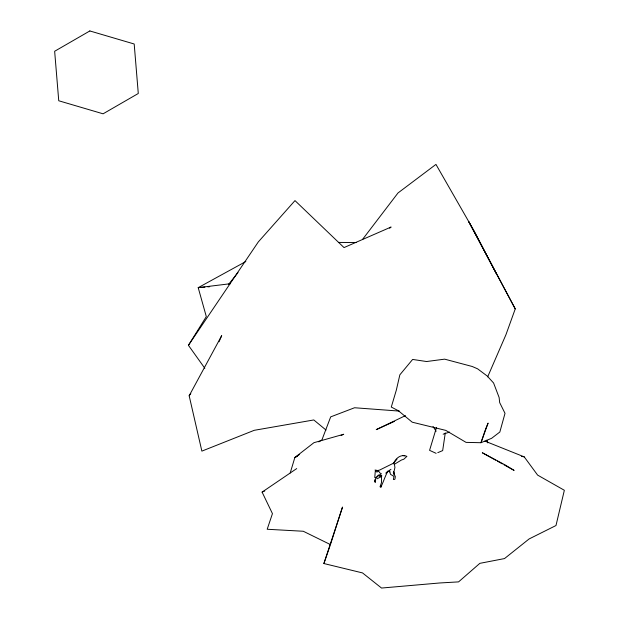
<?xml version="1.0" encoding="UTF-8"?>
<svg xmlns="http://www.w3.org/2000/svg" width="619" height="619" viewBox="0 0 619 619"><rect width="100%" height="100%" fill="white"/><g stroke="black" fill="none" stroke-linecap="round" stroke-linejoin="round"><path stroke-width="0.93" d="M375.269 471.361L374.766 477.512L375.454 477.736L381.389 473.783L379.741 472.831L378.782 471.276L376.762 472.057L374.998 470.03L377.977 470.556L377.041 470.726L379.749 470.007L393.692 463.105C395.943 457.928 401.321 453.781 406.907 456.373L403.797 459.228L401.514 459.994L394.11 464.443L394.373 463.917L394.922 467.484L393.529 473.69L393.351 472.545L395.332 476.545L394.976 479.052L394.257 479.508L393.39 479.501L393.963 476.452L390.488 474.286L389.397 470.27M445.285 432.905L442.67 450.601L437.765 452.659M374.503 481.775L374.944 479.74L378.147 475.431M290.21 472.97L294.861 457.495L313.918 442.693L343.715 434.252L341.1 435.497M436.511 427.381L429.578 450.338L436.132 453.348M484.925 441.115L524.223 456.861L537.625 475.106L564.35 490.279L555.986 525.531L529.106 538.948L504.524 558.57L479.849 563.344L458.571 581.883L439.699 582.974L381.536 588.05L362.517 572.915L323.892 563.538L342.516 507.054L330.438 544.588L303.287 531.257L267.191 529.26L272.445 513.638L262.1 492.105L296.71 468.583M485.234 430.081L480.986 442.717L466.053 442.376L445.781 430.383L412.231 422.197L398.466 410.792L391.293 407.054L396.315 390.163L399.851 374.828L412.625 359.438L426.576 361.527L444.643 359.152L472.181 366.479L477.589 368.816L487.215 376.027L493.583 382.991L499.123 397.514L499.68 402.613L505.011 413.322L499.843 432.016L491.61 438.306L480.986 442.717L488.097 423.102L485.544 429.176M323.892 563.538L330.12 545.494M515.248 308.896L468.838 221.788L515.248 308.896L505.909 334.802L487.671 376.839M219.025 341.765L221.687 335.645L189.166 395.773L201.871 451.119L254.231 430.313L313.794 419.953L326.027 430.066M380.84 487.107L381.451 485.768L380.84 487.107C383.532 481.783 385.111 476.011 388.059 470.842M393.908 474.951L394.543 473.388L393.436 471.43M204.835 368.297L188.431 345.309L206.313 316.603L198.204 287.657L245.836 261.52M188.431 345.309L258.324 241.905L294.984 200.602L344.017 247.585L391.1 227.018L389.63 228.218M189.166 395.773L190.791 393.413M362.494 239.483L397.994 192.973L435.954 164.399L474.564 231.769L496.221 273.559M228.504 284.477L238.006 272.561M393.328 463.538L396.988 459.112M387.517 471.438L385.9 473.241L390.945 469.31M380.902 486.271L380.043 486.851L381.459 482.658L381.497 477.257L379.842 475.469L381.9 475.926L378.271 475.044M299.642 454.377L294.861 457.495L297.476 456.249M318.777 441.889L321.965 439.807L330.685 416.881L354.563 407.751L399.387 411.093M377.079 478.804L380.476 477.048M405.476 415.628L376.228 429.64L394.342 421.431M262.1 492.105L264.754 490.975M443.158 434.19L449.564 432.085M230.461 283.703L198.204 287.657L204.912 287.108M207.783 286.876L209.702 286.713M338.376 242.424L356.382 242.516M380.414 476.003L379.292 475.972L380.894 476.034M402.412 455.553L404.733 455.793M521.415 456.365L524.223 456.861M379.842 475.469L381.08 475.864M495.703 460.188L482.317 452.752L505.228 464.985L514.11 470.417L504.067 464.838M497.374 461.116L502.396 463.91M433.021 426.46L436.14 431.242M389.312 470.982L389.831 471.988M393.452 473.032L393.723 473.566M486.844 440.186L487.764 442.879M375.656 479.818L375.23 482.371L375.215 479.996M89.84 30.95L54.65 51.269L58.743 100.765L103.087 113.811L138.285 93.492L134.191 43.995L89.84 30.95"/></g></svg>
